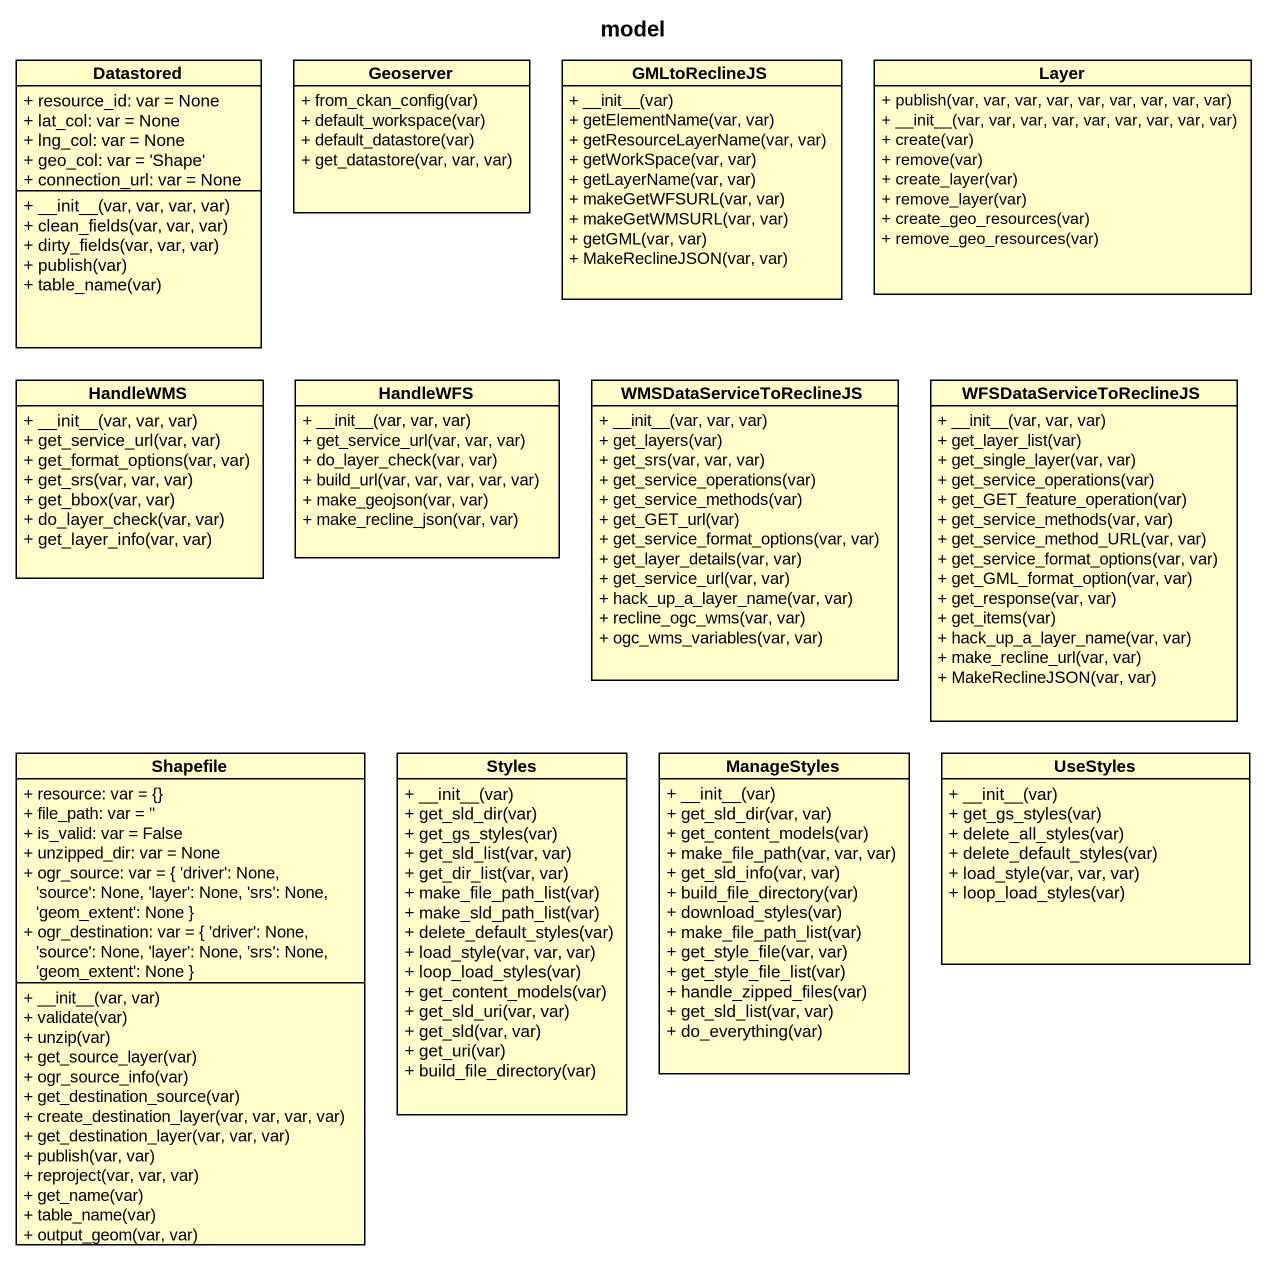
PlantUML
@startuml
title model
hide circle
hide empty members
skinparam classAttributeIconSize 0
class Datastored {
  + resource_id: var = None
  + lat_col: var = None
  + lng_col: var = None
  + geo_col: var = 'Shape'
  + connection_url: var = None
  + ~__init~__(var, var, var, var)
  + clean_fields(var, var, var)
  + dirty_fields(var, var, var)
  + publish(var)
  + table_name(var)
}
class Geoserver {
  + from_ckan_config(var)
  + default_workspace(var)
  + default_datastore(var)
  + get_datastore(var, var, var)
}
class GMLtoReclineJS {
  + ~__init~__(var)
  + getElementName(var, var)
  + getResourceLayerName(var, var)
  + getWorkSpace(var, var)
  + getLayerName(var, var)
  + makeGetWFSURL(var, var)
  + makeGetWMSURL(var, var)
  + getGML(var, var)
  + MakeReclineJSON(var, var)
}
class Layer {
  + publish(var, var, var, var, var, var, var, var, var)
  + ~__init~__(var, var, var, var, var, var, var, var, var)
  + create(var)
  + remove(var)
  + create_layer(var)
  + remove_layer(var)
  + create_geo_resources(var)
  + remove_geo_resources(var)
}
class HandleWMS {
  + ~__init~__(var, var, var)
  + get_service_url(var, var)
  + get_format_options(var, var)
  + get_srs(var, var, var)
  + get_bbox(var, var)
  + do_layer_check(var, var)
  + get_layer_info(var, var)
}
class HandleWFS {
  + ~__init~__(var, var, var)
  + get_service_url(var, var, var)
  + do_layer_check(var, var)
  + build_url(var, var, var, var, var)
  + make_geojson(var, var)
  + make_recline_json(var, var)
}
class WMSDataServiceToReclineJS {
  + ~__init~__(var, var, var)
  + get_layers(var)
  + get_srs(var, var, var)
  + get_service_operations(var)
  + get_service_methods(var)
  + get_GET_url(var)
  + get_service_format_options(var, var)
  + get_layer_details(var, var)
  + get_service_url(var, var)
  + hack_up_a_layer_name(var, var)
  + recline_ogc_wms(var, var)
  + ogc_wms_variables(var, var)
}
class WFSDataServiceToReclineJS {
  + ~__init~__(var, var, var)
  + get_layer_list(var)
  + get_single_layer(var, var)
  + get_service_operations(var)
  + get_GET_feature_operation(var)
  + get_service_methods(var, var)
  + get_service_method_URL(var, var)
  + get_service_format_options(var, var)
  + get_GML_format_option(var, var)
  + get_response(var, var)
  + get_items(var)
  + hack_up_a_layer_name(var, var)
  + make_recline_url(var, var)
  + MakeReclineJSON(var, var)
}
class Shapefile {
  + resource: var = {}
  + file_path: var = ''
  + is_valid: var = False
  + unzipped_dir: var = None
  + ogr_source: var = { 'driver': None, 'source': None, 'layer': None, 'srs': None, 'geom_extent': None }
  + ogr_destination: var = { 'driver': None, 'source': None, 'layer': None, 'srs': None, 'geom_extent': None }
  + ~__init~__(var, var)
  + validate(var)
  + unzip(var)
  + get_source_layer(var)
  + ogr_source_info(var)
  + get_destination_source(var)
  + create_destination_layer(var, var, var, var)
  + get_destination_layer(var, var, var)
  + publish(var, var)
  + reproject(var, var, var)
  + get_name(var)
  + table_name(var)
  + output_geom(var, var)
}
class Styles {
  + ~__init~__(var)
  + get_sld_dir(var)
  + get_gs_styles(var)
  + get_sld_list(var, var)
  + get_dir_list(var, var)
  + make_file_path_list(var)
  + make_sld_path_list(var)
  + delete_default_styles(var)
  + load_style(var, var, var)
  + loop_load_styles(var)
  + get_content_models(var)
  + get_sld_uri(var, var)
  + get_sld(var, var)
  + get_uri(var)
  + build_file_directory(var)
}
class ManageStyles {
  + ~__init~__(var)
  + get_sld_dir(var, var)
  + get_content_models(var)
  + make_file_path(var, var, var)
  + get_sld_info(var, var)
  + build_file_directory(var)
  + download_styles(var)
  + make_file_path_list(var)
  + get_style_file(var, var)
  + get_style_file_list(var)
  + handle_zipped_files(var)
  + get_sld_list(var, var)
  + do_everything(var)
}
class UseStyles {
  + ~__init~__(var)
  + get_gs_styles(var)
  + delete_all_styles(var)
  + delete_default_styles(var)
  + load_style(var, var, var)
  + loop_load_styles(var)
}
@enduml
